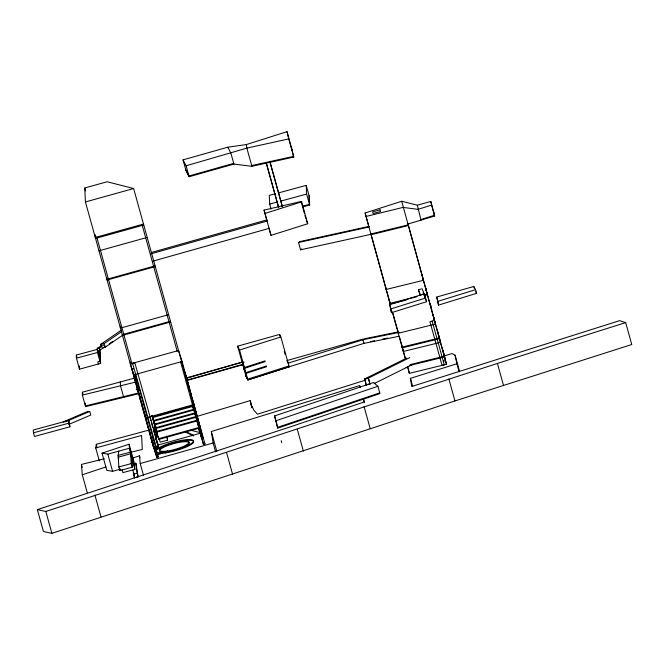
<?xml version="1.0" encoding="UTF-8"?>
<svg xmlns="http://www.w3.org/2000/svg" width="665" height="665" viewBox="0 0 665 665"><rect width="100%" height="100%" fill="white"/><g stroke="black" fill="none" stroke-linecap="round" stroke-linejoin="round"><path stroke-width="1" d="M154.662 449.241L151.603 440.521L151.944 437.47M156.957 431.186L156.233 440.047L157.156 431.918L156.957 431.186L154.297 431.909M118.811 451.128L118.129 455.425L118.844 466.946L119.858 470.596L132.202 467.237C132.859 459.282 129.575 452.042 129.093 444.212L102.028 453.164L106.799 470.346L112.576 471.319L120.506 469.149M99.301 460.87L95.718 447.936L96.309 444.311L149.633 429.898M371.469 234.221L300.572 249.807L298.543 242.509L299.632 241.636L368.51 226.499M300.572 249.807L301.652 248.926M101.429 347.088L100.673 344.354L121.57 329.998M100.673 344.354L104.106 343.647L121.662 331.586M101.512 345.509L97.265 348.427L97.339 350.488M100.423 360.297L97.389 349.349L76.325 355.068L76.442 358.202L79.476 369.15L100.606 363.414L100.083 350.014L99.476 347.828L97.265 348.427L99.326 348.003L103.574 345.085M105.876 346.108L99.933 350.189L99.326 348.003M109.276 343.772L112.676 341.444M102.543 347.82L105.12 347.288L122.676 335.235M399.058 336.249L363.88 343.406L362.782 339.167L286.839 360.596L288.169 363.14L362.866 339.765L364.254 338.826L398.426 331.868M366.415 385.343L364.644 378.959L368.335 377.936L369.948 383.946L366.257 384.969L364.644 378.959L406.739 358.069M409.723 357.62L367.629 378.51L364.644 378.959M374.229 383.539L411.751 364.91M89.733 411.427L65.76 421.643L63.217 421.884L87.19 411.668L89.733 411.427L90.739 415.076L68.611 424.503M274.579 415.941L373.531 382.516L377.903 386.29L379.931 393.58L277.712 428.119L274.579 415.941L276.598 423.239M275.684 420.82L377.903 386.29M277.505 427.387L379.732 392.857M454.943 400.937L51.895 533.338L43.425 531.51L37.348 509.623L45.827 511.452C239.176 448.717 431.693 383.422 625.682 322.633L631.75 344.528L454.96 400.945L448.875 379.05M37.348 509.623L288.402 427.495L364.171 402.001L363.389 399.091M87.248 492.69L82.285 474.785L105.943 466.93M132.559 458.094L139.459 455.799L140.016 457.794M244.479 367.529L265.027 360.871L265.177 361.61L244.637 368.269L242.559 363.647L244.637 368.269M245.892 372.633L266.441 365.974L266.599 366.714L246.05 373.373L243.972 368.751L246.05 373.373M406.207 300.115L390.139 304.055L365.11 213L401.702 201.262L417.312 205.186L430.82 201.47L434.652 216L407.653 224.122M247.713 379.2L288.992 365.941L289.15 366.689L247.87 379.939L245.959 376.074L237.629 346.174L279.549 334.428L280.871 336.972L289.2 366.872L247.87 379.939L245.95 376.066L245.792 375.318L247.87 379.939L239.541 350.039L237.629 346.174M291.877 149.118L293.755 157.106L251.902 166.3L233.914 164.089L189.151 176.724L186.075 170.805L183.041 159.858L227.804 147.206L246.391 144.554L287.039 131.662L292.085 149.849M430.82 201.47L431.618 205.061L418.044 209.359L403.015 207.397L365.858 216.507M420.879 219.575L434.453 215.269L433.655 211.678M239.541 350.039L280.871 336.972M264.894 213.473L301.652 201.861L307.72 223.756L270.971 235.36L264.055 210.123L301.112 201.487L301.652 201.861M389.732 304.637L424.095 293.888L426.622 301.694L391.452 312.691L389.732 304.637L390.737 308.277M390.438 309.042L425.608 298.045M289.175 366.789L363.88 343.406L363.797 342.816M625.682 322.633L619.68 320.621L411.735 386.498L410.421 378.343L456.897 363.763L455.068 355.185L451.967 353.556L444.112 355.991M437.512 301.453L475.608 289.657L476.614 293.307L438.526 305.102L436.739 297.031L473.788 286.482L475.608 289.657M406.074 367.654L408.036 367.047M215.626 451.942L213.149 442.99L211.312 431.543L359.74 385.534L360.264 387.471M252.185 407.579L250.256 400.613L197.439 416.265M365.808 380.031L257.463 414.212L253.889 410.189L251.062 404.744L250.256 400.613M213.149 442.99L140.224 463.547L143.532 475.492M183.041 159.858L186.109 165.785L246.856 148.112L288.71 138.919L293.755 157.106M233.706 163.341L188.943 175.992L185.868 170.074M151.529 252.451L266.748 219.94L267.039 221.079L150.814 253.872M152.834 261.17L269.059 228.378M186.242 377.961L242.11 362.201L244.155 362.184M186.4 378.285L242.11 362.201M187.846 379.873L241.719 364.669M187.006 380.471L242.875 364.711M419.191 292.484L418.435 289.749L421.203 288.976M423.131 292.367L425.151 297.646L424.137 293.997L420.446 295.027L418.435 289.749M153.773 448.343L85.436 201.952L84.746 187.987L107.115 181.761L133.64 188.536L183.424 368.044M85.436 201.952L133.64 188.536M95.278 237.472L143.482 224.063M95.552 238.427L143.756 225.011M98.994 250.83L147.189 237.413M106.882 279.283L155.086 265.867M155.286 266.599L107.09 280.015L106.982 277.962M168.619 314.678L120.423 328.094L120.323 326.099M122.244 334.661L170.44 321.245M122.443 335.393L170.647 321.976M132.077 369.299L133.482 368.659L132.003 369.075L154.87 451.518M152.534 416.83L193.099 405.542M193.299 406.273L152.734 417.562L152.16 415.766M153.54 420.48L195.094 408.917M194.313 409.923L153.748 421.211L152.019 415.825M154.554 424.129L195.119 412.84M195.319 413.572L154.754 424.86L153.623 421.211M155.568 427.778L196.133 416.49M196.333 417.221L155.768 428.509L154.629 424.86M154.471 431.851L156.416 431.311M156.574 431.427L197.139 420.139M154.671 432.582L157.588 431.768M158.603 438.725L199.168 427.429M156.017 430.646L158.802 439.449L200.356 427.886L193.074 401.618M158.137 444.985L200.431 433.214M134.787 362.683L158.528 446.622L154.105 447.853L150.589 436.872L150.39 432.882M151.603 440.521L154.189 448.584L154.737 448.434M155.286 448.276L158.611 447.354M155.801 454.419L156.632 454.195M157.181 454.037L160.232 453.189L160.431 453.921L157.389 454.769M156.001 455.151L156.558 455.001M158.212 456.93L156.657 457.113L158.212 456.93L135.269 374.262L133.798 374.678L156.732 457.337M203.382 444.112L204.928 443.929L203.382 444.112L192.36 404.378M443.289 361.22L445.5 360.605L444.195 354.478M155.07 448.343L158.619 447.37L158.819 448.102L155.269 449.075L158.81 448.085L157.597 443.713M68.67 420.396L33.25 430.056L33.483 432.807L34.497 436.456L69.916 426.797L68.67 420.396L69.916 426.797M33.483 432.807L68.902 423.156M102.028 453.164L107.813 454.137L129.617 448.168L134.38 465.35M133.981 463.671L135.835 463.164L138.137 476.83L134.446 477.836L132.917 470.188M133.432 474.187L137.131 473.181L135.835 463.164M275.26 193.781L269.267 195.41L269.691 204.105L271.071 209.084M278.261 192.975L306.216 185.377L309.25 196.316L309.674 205.011L302.683 206.915M269.691 204.105L277.679 201.936M280.672 201.121L306.64 194.072L306.216 185.377M302.475 206.183L309.466 204.288L309.05 195.593M97.348 351.328L99.193 350.829L100.199 354.478L100.54 363.431L97.506 352.492L97.389 349.349M76.442 358.202L97.506 352.492M134.787 362.708L130.357 363.913L133.864 374.894L182.069 361.486L178.553 350.497L130.357 363.913L130.257 361.918M95.718 447.936L141.595 435.475L142.285 449.432L130.315 452.383M154.496 432.641L157.156 431.918M167.405 437.171L167.555 440.172L160.165 442.175L159.06 438.177M118.844 466.946L131.196 463.588L130.672 453.788L118.237 457.171L118.744 459M138.411 389.507L138.628 393.738L85.577 406.672L82.36 395.093L82.36 392.225L135.203 377.928M136.225 389.316L138.212 388.784M137.123 389.856L139.11 389.324M137.131 390.222L139.11 389.69M129.093 444.212L133.856 461.394L134.912 469.407L122.892 472.607L122.102 469.739M82.285 474.785L81.413 464.436L104.363 458.775M370.713 234.022L407.869 224.911M370.92 234.745L408.069 225.635L407.695 223.881M417.046 296.681L389.931 303.323L389.183 299.824M424.079 294.952L427.088 294.213L425.783 288.086M424.278 295.684L427.296 294.944L425.982 288.81M402.076 347.105L439.233 337.995M410.147 364.603L444.287 356.232L442.981 350.098M409.341 365.575L444.494 356.955L443.181 350.829M407.587 366.98L409.357 373.364L446.514 364.254L407.869 223.482M82.36 395.093L135.411 382.151L135.161 377.013M251.703 165.568L293.548 156.375M298.543 242.509L369.449 226.931M362.866 339.765L399.05 332.4M370.463 341.602L374.52 340.779M382.624 339.125L387.695 338.094M190.606 430.18L199.45 432.441M185.942 431.61L193.307 435.243M185.227 431.893L193.515 435.974M307.72 223.756L306.357 220.389M475.708 291.719L476.614 293.307M227.804 147.206L230.871 153.125L233.914 164.089M422.125 288.718L424.137 293.997M419.44 293.398L420.114 295.16M425.409 298.369L426.622 301.694M131.163 455.874L131.687 457.437M142.002 224.471L177.239 351.486M183.897 369.64L186.192 376.814M184.421 371.66L187.206 380.463M186.009 377.097L188.012 383.381M185.926 376.93L189.026 387.03M187.222 381.477L189.226 387.762M189.242 388.776L191.254 395.052L185.992 376.082M191.994 398.817L194.288 405.999M192.518 400.837L195.302 409.648M196.308 413.298L195.178 409.648L195.377 410.38M197.123 416.215L196.183 413.298L196.391 414.029M197.771 419.806L200.356 427.886M201.345 432.715L197.189 417.745M199.866 433.131L198.486 428.135M201.586 438.509L198.544 427.479M96.758 237.064L131.994 364.079M155.643 428.509L156.782 432.159L198.336 420.588L197.197 416.947L197.405 417.67M132.568 363.298L156.317 447.237M155.302 436.539L158.528 446.622M158.619 447.37L156.034 439.291L156.233 440.031M156.524 440.928L158.819 448.102M153.15 446.132L153.017 442.366M497.412 363.431L503.48 385.318M473.788 286.482L474.295 288.311M431.618 205.061L434.652 216M421.086 220.306L417.312 205.186M455.068 355.185L459.482 371.103M456.897 363.763L459.108 371.727M436.739 297.031L438.526 305.102M446.514 364.254L401.702 201.262M432.159 321.095L444.295 364.869L442.084 365.476L429.939 321.702L434.378 320.48L433.065 314.346M424.095 293.888L425.11 297.538M365.11 213L368.834 226.441M370.995 234.23L390.471 304.445M392.899 313.198L397.213 328.759M398.019 331.677L397.479 329.732L398.227 333.24L435.384 324.129L434.079 317.995M399.374 336.54L401.261 343.348M402.807 348.942L405.234 357.704M408.102 368.036L408.609 369.856M392.292 311.835L405.451 359.258M410.421 378.343L412.632 386.299M368.335 377.936L370.106 384.32M306.64 194.072L309.674 205.011M363.331 398.468L364.437 402.441M364.088 406.623L370.164 428.518M301.112 201.487L304.429 213.423M304.977 215.41L305.809 218.394M270.015 161.844L282.351 206.316M269.774 161.454L282.376 206.915M266.324 162.85L278.652 207.322M266.075 162.46L278.685 207.921M251.902 166.3L246.856 148.112L246.391 144.554M264.055 210.123L266.815 220.073M269.026 228.037L270.971 235.36M279.549 334.428L280.098 336.415M284.263 351.369L285.094 354.362M297.288 429.191L303.356 451.078M186.109 165.785L189.151 176.724M251.062 404.744L251.894 407.728M226.532 452.466L232.6 474.353M211.312 431.543L216.832 451.435M204.928 443.929L181.994 361.261L180.523 361.669L203.457 444.336M199.425 424.968L203.141 438.326M183.881 369.698L190.065 392.009M193.415 404.096L190.489 393.547L194.005 404.528L145.81 417.944L142.293 406.955L142.144 403.963M193.872 405.758L196.707 415.966M192.393 406.174L193.016 408.393M166.45 436.165L167.555 440.172M155.735 426.174L156.566 429.174M152.268 415.883L158.802 439.449M151.861 415.658L156.217 431.377L155.169 424.403M150.024 417.645L150.864 420.671M151.412 422.649L152.809 427.67M153.357 429.64L154.189 432.666M84.746 187.987L85.561 190.946M155.893 446.157L156.4 447.986M155.386 446.772L158.137 456.705M135.735 379.856L136.541 382.757M137.073 384.686L137.879 387.579M123.715 397.387L120.506 385.8L120.307 381.959M104.106 343.647L105.12 347.288M137.131 473.181L138.137 476.83M134.912 469.407L130.149 452.233L118.129 455.425L118.661 457.337M131.196 463.588L132.202 467.237M98.387 364.021L97.78 361.827L99.999 361.228L99.476 347.828M107.813 454.137L112.576 471.319M76.325 355.068L76.874 357.055M82.36 392.225L82.892 394.162M96.309 444.311L96.857 446.306M94.912 495.043L100.98 516.929M81.413 464.436L82.236 467.42M45.827 511.452L51.895 533.338M154.189 448.584L154.388 449.316M431.768 309.674L430.23 303.714L430.754 306.025M287.039 131.662L288.71 138.919M281.22 440.695L281.677 442.707M276.399 422.508L277.712 428.119M439.133 336.232L440.446 342.367L403.289 351.477L401.527 344.32L402.275 347.828L439.432 338.718L437.919 331.86M421.934 274.221L423.248 280.356L386.091 289.466L385.343 285.958M408.8 370.738L409.357 373.364M389.391 300.547L390.139 304.055M390.879 309.159L391.452 312.691M154.97 423.672L156.017 430.646M133.798 472.832L134.446 477.836M139.459 455.799L140.224 463.547M119.733 468.642L119.858 470.596M154.33 421.701L155.02 435.666M140.265 396.282L140.473 400.388M140.115 396.581L140.273 399.665M138.254 389.624L138.42 393.007L85.369 405.949L85.369 403.081M95.203 234.703L95.353 237.696M99.193 350.829L99.409 356.648M79.359 366.016L79.476 369.15M380.072 209.824L372.683 211.861L373.057 213.581L380.438 211.545L380.072 209.824M165.494 452.192A19.967 4.015 -15.6 0 0 193.415 440.812A19.967 4.015 -15.6 0 0 163.632 445.492A19.967 4.015 -15.6 0 0 165.494 452.192M167.497 450.978A15.386 3.317 -15.4 0 0 189.01 442.092A15.386 3.317 -15.4 0 0 166.026 445.425A15.386 3.317 -15.4 0 0 167.497 450.978M165.693 452.923A19.967 4.015 -15.6 0 0 193.615 441.543A19.967 4.015 -15.6 0 0 163.831 446.223A19.967 4.015 -15.6 0 0 165.693 452.923M167.696 451.71A15.386 3.317 -15.4 0 0 189.217 442.815A15.386 3.317 -15.4 0 0 166.225 446.157A15.386 3.317 -15.4 0 0 167.696 451.71"/></g></svg>
